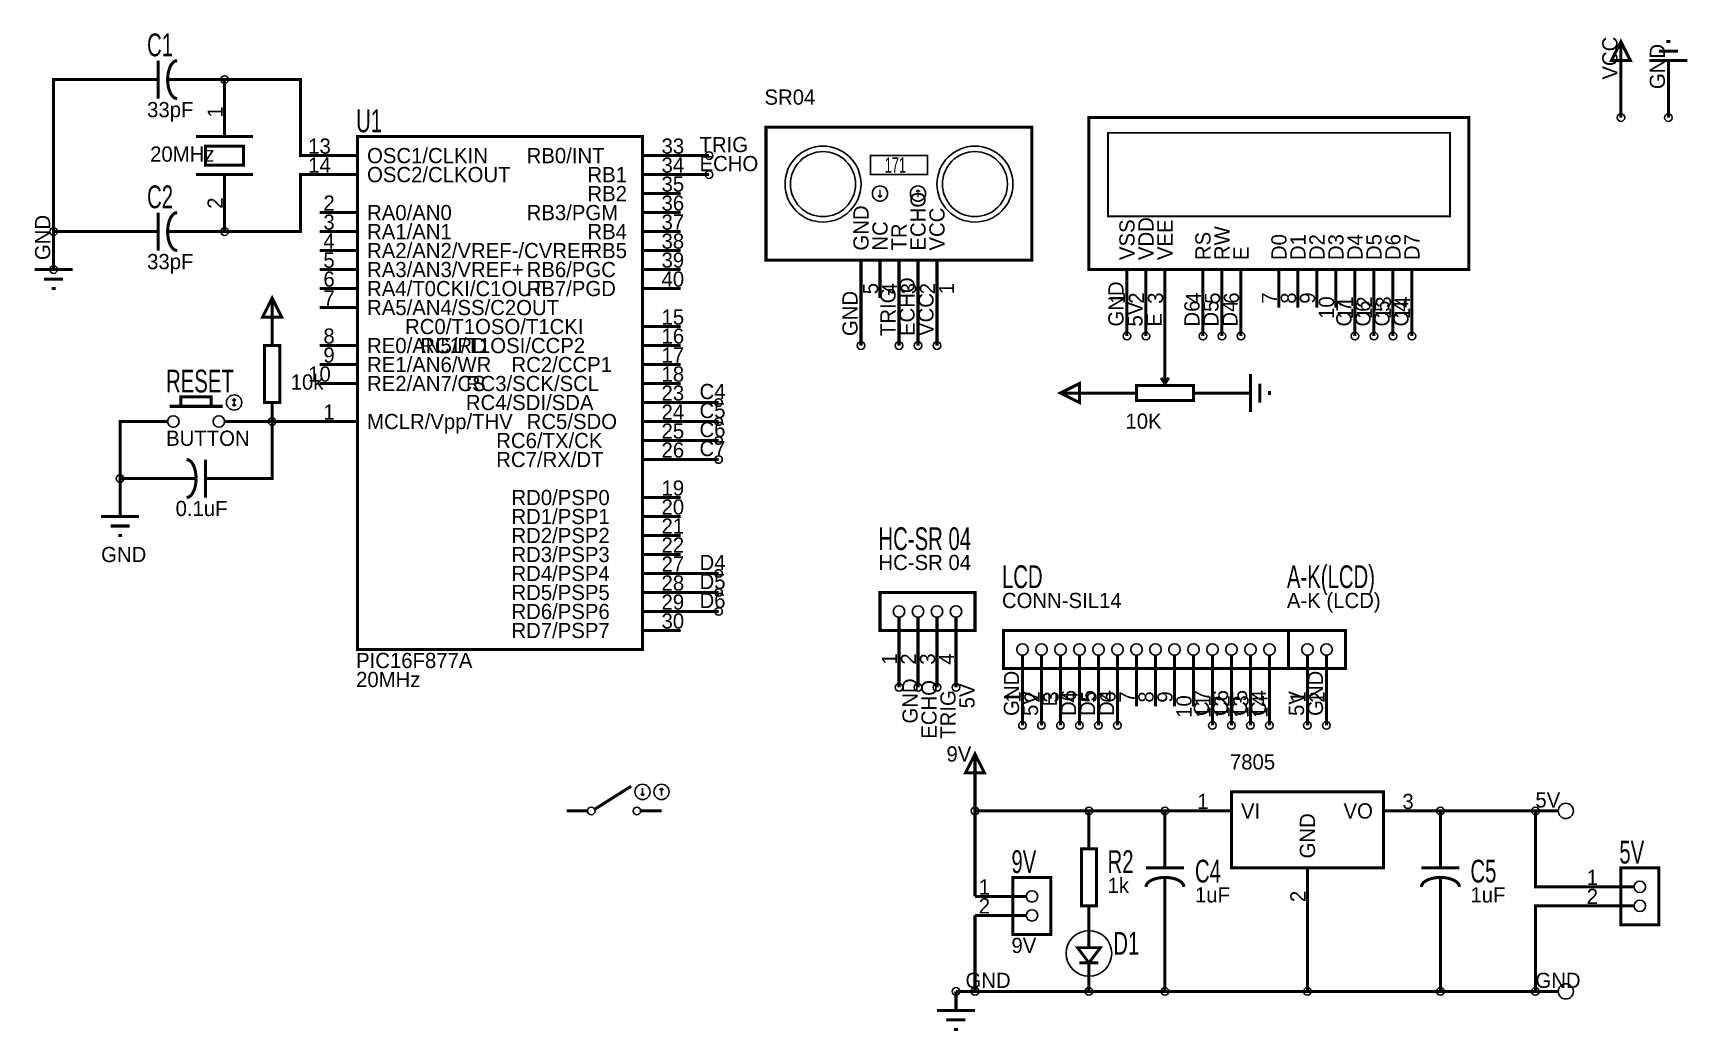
# Model space of a CAD drawing. Header units: inches. Extents: x -4.01 to 4.71, y -1.81 to 3.44.
import ezdxf

# ---------------------------------------------------------------- set-up
doc = ezdxf.new("R2010")
doc.units = ezdxf.units.IN
doc.layers.get('0').update_dxf_attribs({"linetype": 'CONTINUOUS'})
doc.layers.add('1', color=1, linetype='CONTINUOUS')

msp = doc.modelspace()

# ---------------------------------------------------------------- linework, layer by layer
for points, const_width in [([(4.3, 3.3), (4.35, 3.4), (4.4, 3.3), (4.3, 3.3)], 0.016), ([(4.35, 3.2), (4.35, 3.4)], 0.016), ([(4.61, 3.4), (4.59, 3.4)], 0.016), ([(4.65, 3.35), (4.55, 3.35)], 0.016), ([(-3.35, 3.3), (-3.35, 3.1)], 0.016), ([(-3.3, 3.2), (-3.299082, 3.218652), (-3.296406, 3.236719), (-3.29209, 3.253613), (-3.28625, 3.26875), (-3.279004, 3.281543), (-3.270469, 3.291406), (-3.260762, 3.297754), (-3.25, 3.3)], 0.016), ([(4.7, 3.3), (4.5, 3.3)], 0.016), ([(4.6, 3.2), (4.6, 3.3)], 0.016), ([(-3.5, 3.2), (-3.9, 3.2), (-3.9, 2.4)], 0.016), ([(-3.5, 3.2), (-3.4, 3.2)], 0.016), ([(-3.4, 3.2), (-3.35, 3.2)], 0.016), ([(-3.3, 3.2), (-3.299082, 3.181348), (-3.296406, 3.163281), (-3.29209, 3.146387), (-3.28625, 3.13125), (-3.279004, 3.118457), (-3.270469, 3.108594), (-3.260762, 3.102246), (-3.25, 3.1)], 0.016), ([(-3.3, 3.2), (-3.2, 3.2)], 0.016), ([(-3.1, 3.2), (-3.2, 3.2)], 0.016), ([(-3.1, 3.2), (-3, 3.2)], 0.016), ([(-3, 3), (-3, 3.2)], 0.016), ([(-2.5, 2.8), (-2.6, 2.8), (-2.6, 3.2), (-3, 3.2)], 0.016), ([(4.35, 3.2), (4.35, 3)], 0.016), ([(4.6, 3.2), (4.6, 3)], 0.016), ([(-3, 3), (-3, 2.9)], 0.016), ([(1.55, 2.2), (3.55, 2.2), (3.55, 3), (1.55, 3), (1.55, 2.2)], 0.016), ([(-2.85, 2.9), (-3.15, 2.9)], 0.016), ([(-2.3, 0.2), (-0.8, 0.2), (-0.8, 2.9), (-2.3, 2.9), (-2.3, 0.2)], 0.016), ([(-0.15, 2.25), (1.25, 2.25), (1.25, 2.95), (-0.15, 2.95), (-0.15, 2.25)], 0.016), ([(1.65, 2.48), (3.45, 2.48), (3.45, 2.92), (1.65, 2.92), (1.65, 2.48)], 0.01), ([(-3.1, 2.75), (-2.9, 2.75), (-2.9, 2.85), (-3.1, 2.85), (-3.1, 2.75)], 0.016), ([(-2.5, 2.8), (-2.3, 2.8)], 0.016), ([(-0.6, 2.8), (-0.8, 2.8)], 0.016), ([(-0.6, 2.8), (-0.45, 2.8)], 0.016), ([(0.4, 2.7), (0.7, 2.7), (0.7, 2.8), (0.4, 2.8), (0.4, 2.7)], 0.008), ([(-2.85, 2.7), (-3.15, 2.7)], 0.016), ([(-2.5, 2.7), (-2.6, 2.7), (-2.6, 2.4), (-3, 2.4)], 0.016), ([(-3, 2.6), (-3, 2.7)], 0.016), ([(-2.5, 2.7), (-2.3, 2.7)], 0.016), ([(-0.6, 2.7), (-0.8, 2.7)], 0.016), ([(-0.6, 2.7), (-0.45, 2.7)], 0.016), ([(0.45, 2.58), (0.45, 2.62)], 0.008), ([(0.65, 2.62), (0.64, 2.61)], 0.008), ([(0.65, 2.62), (0.66, 2.61)], 0.008), ([(0.65, 2.62), (0.65, 2.58)], 0.008), ([(-3, 2.6), (-3, 2.4)], 0.016), ([(-0.6, 2.6), (-0.8, 2.6)], 0.016), ([(0.45, 2.58), (0.44, 2.59)], 0.008), ([(0.45, 2.58), (0.46, 2.59)], 0.008), ([(-3.35, 2.5), (-3.35, 2.3)], 0.016), ([(-3.3, 2.4), (-3.299082, 2.418652), (-3.296406, 2.436719), (-3.29209, 2.453613), (-3.28625, 2.46875), (-3.279004, 2.481543), (-3.270469, 2.491406), (-3.260762, 2.497754), (-3.25, 2.5)], 0.016), ([(-2.5, 2.5), (-2.3, 2.5)], 0.016), ([(-0.6, 2.5), (-0.8, 2.5)], 0.016), ([(-3.5, 2.4), (-3.9, 2.4)], 0.016), ([(-3.9, 2.4), (-3.9, 2.2)], 0.016), ([(-3.5, 2.4), (-3.4, 2.4)], 0.016), ([(-3.4, 2.4), (-3.35, 2.4)], 0.016), ([(-3.3, 2.4), (-3.299082, 2.381348), (-3.296406, 2.363281), (-3.29209, 2.346387), (-3.28625, 2.33125), (-3.279004, 2.318457), (-3.270469, 2.308594), (-3.260762, 2.302246), (-3.25, 2.3)], 0.016), ([(-3.3, 2.4), (-3.2, 2.4)], 0.016), ([(-3.1, 2.4), (-3.2, 2.4)], 0.016), ([(-3.1, 2.4), (-3, 2.4)], 0.016), ([(-2.5, 2.4), (-2.3, 2.4)], 0.016), ([(-0.6, 2.4), (-0.8, 2.4)], 0.016), ([(-3.9, 2.3), (-3.9, 2.2)], 0.016), ([(-3.9, 2.3), (-3.9, 2.2)], 0.016), ([(-2.5, 2.3), (-2.3, 2.3)], 0.016), ([(-0.6, 2.3), (-0.8, 2.3)], 0.016), ([(-4, 2.2), (-3.8, 2.2)], 0.016), ([(-2.5, 2.2), (-2.3, 2.2)], 0.016), ([(-0.6, 2.2), (-0.8, 2.2)], 0.016), ([(0.35, 2.05), (0.35, 2.25)], 0.016), ([(0.45, 2.05), (0.45, 2.25)], 0.016), ([(0.55, 2.05), (0.55, 2.25)], 0.016), ([(0.65, 2.05), (0.65, 2.25)], 0.016), ([(0.75, 2.05), (0.75, 2.25)], 0.016), ([(1.75, 2), (1.75, 2.2)], 0.016), ([(1.85, 2), (1.85, 2.2)], 0.016), ([(1.95, 2), (1.95, 2.2)], 0.016), ([(2.15, 2), (2.15, 2.2)], 0.016), ([(2.25, 2), (2.25, 2.2)], 0.016), ([(2.35, 2), (2.35, 2.2)], 0.016), ([(2.55, 2), (2.55, 2.2)], 0.016), ([(2.65, 2), (2.65, 2.2)], 0.016), ([(2.75, 2), (2.75, 2.2)], 0.016), ([(2.85, 2), (2.85, 2.2)], 0.016), ([(2.95, 2), (2.95, 2.2)], 0.016), ([(3.05, 2), (3.05, 2.2)], 0.016), ([(3.15, 2), (3.15, 2.2)], 0.016), ([(3.25, 2), (3.25, 2.2)], 0.016), ([(-3.95, 2.15), (-3.85, 2.15)], 0.016), ([(-3.91, 2.1), (-3.89, 2.1)], 0.016), ([(-2.5, 2.1), (-2.3, 2.1)], 0.016), ([(-0.6, 2.1), (-0.8, 2.1)], 0.016), ([(-2.8, 1.95), (-2.75, 2.05), (-2.7, 1.95), (-2.8, 1.95)], 0.016), ([(-2.75, 1.85), (-2.75, 2.05)], 0.016), ([(-2.5, 2), (-2.3, 2)], 0.016), ([(0.35, 1.8), (0.35, 2.05)], 0.016), ([(0.55, 1.8), (0.55, 2.05)], 0.016), ([(0.65, 1.8), (0.65, 2.05)], 0.016), ([(0.75, 1.8), (0.75, 2.05)], 0.016), ([(1.75, 2), (1.75, 1.85)], 0.016), ([(1.85, 2), (1.85, 1.85)], 0.016), ([(1.95, 1.75), (1.95, 2)], 0.016), ([(2.15, 2), (2.15, 1.85)], 0.016), ([(2.25, 2), (2.25, 1.85)], 0.016), ([(2.35, 2), (2.35, 1.85)], 0.016), ([(2.95, 2), (2.95, 1.85)], 0.016), ([(3.05, 2), (3.05, 1.85)], 0.016), ([(3.15, 2), (3.15, 1.85)], 0.016), ([(3.25, 2), (3.25, 1.85)], 0.016), ([(-2.75, 1.85), (-2.75, 1.9)], 0.016), ([(-2.75, 1.9), (-2.75, 1.8)], 0.016), ([(-0.6, 1.9), (-0.8, 1.9)], 0.016), ([(-2.79, 1.5), (-2.71, 1.5), (-2.71, 1.8), (-2.79, 1.8), (-2.79, 1.5)], 0.016), ([(-2.5, 1.8), (-2.3, 1.8)], 0.016), ([(-0.6, 1.8), (-0.8, 1.8)], 0.016), ([(1.95, 1.75), (1.95, 1.65)], 0.016), ([(-2.5, 1.7), (-2.3, 1.7)], 0.016), ([(-0.6, 1.7), (-0.8, 1.7)], 0.016), ([(1.95, 1.6), (1.95, 1.65)], 0.016), ([(2.4, 1.45), (2.4, 1.65)], 0.016), ([(-2.5, 1.6), (-2.3, 1.6)], 0.016), ([(-0.6, 1.6), (-0.8, 1.6)], 0.016), ([(1.5, 1.5), (1.4, 1.55), (1.5, 1.6), (1.5, 1.5)], 0.016), ([(1.8, 1.51), (2.1, 1.51), (2.1, 1.59), (1.8, 1.59), (1.8, 1.51)], 0.016), ([(1.95, 1.6), (1.93, 1.63)], 0.016), ([(1.95, 1.6), (1.97, 1.63)], 0.016), ([(2.45, 1.5), (2.45, 1.6)], 0.016), ([(-3.29, 1.48), (-3.01, 1.48)], 0.016), ([(-3.23, 1.48), (-3.07, 1.48), (-3.07, 1.53), (-3.23, 1.53), (-3.23, 1.48)], 0.016), ([(-2.96, 1.51), (-2.95, 1.52), (-2.94, 1.51)], 0.008), ([(-2.95, 1.48), (-2.96, 1.49)], 0.008), ([(-2.95, 1.48), (-2.95, 1.52)], 0.008), ([(-2.95, 1.48), (-2.94, 1.49)], 0.008), ([(-2.75, 1.4), (-2.75, 1.5)], 0.016), ([(-0.6, 1.5), (-0.8, 1.5)], 0.016), ([(-0.6, 1.5), (-0.4, 1.5)], 0.016), ([(1.6, 1.55), (1.4, 1.55)], 0.016), ([(1.6, 1.55), (1.65, 1.55)], 0.016), ([(1.65, 1.55), (1.75, 1.55)], 0.016), ([(1.8, 1.55), (1.75, 1.55)], 0.016), ([(2.15, 1.55), (2.1, 1.55)], 0.016), ([(2.25, 1.55), (2.15, 1.55)], 0.016), ([(2.3, 1.55), (2.25, 1.55)], 0.016), ([(2.3, 1.55), (2.4, 1.55)], 0.016), ([(2.5, 1.54), (2.5, 1.56)], 0.016), ([(-3.55, 1.1), (-3.55, 1.4), (-3.4, 1.4)], 0.016), ([(-3.4, 1.4), (-3.3, 1.4)], 0.016), ([(-2.9, 1.4), (-3, 1.4)], 0.016), ([(-2.95, 1.1), (-2.75, 1.1), (-2.75, 1.4)], 0.016), ([(-2.75, 1.4), (-2.9, 1.4)], 0.016), ([(-2.75, 1.4), (-2.75, 1.4)], 0.016), ([(-2.5, 1.4), (-2.75, 1.4)], 0.016), ([(-2.5, 1.4), (-2.3, 1.4)], 0.016), ([(-0.6, 1.4), (-0.8, 1.4)], 0.016), ([(-0.6, 1.4), (-0.4, 1.4)], 0.016), ([(-0.6, 1.3), (-0.8, 1.3)], 0.016), ([(-0.6, 1.3), (-0.4, 1.3)], 0.016), ([(-3.15, 1.1), (-3.150918, 1.118652), (-3.153594, 1.136719), (-3.15791, 1.153613), (-3.16375, 1.16875), (-3.170996, 1.181543), (-3.179531, 1.191406), (-3.189238, 1.197754), (-3.2, 1.2)], 0.016), ([(-3.1, 1), (-3.1, 1.2)], 0.016), ([(-0.6, 1.2), (-0.8, 1.2)], 0.016), ([(-0.6, 1.2), (-0.4, 1.2)], 0.016), ([(-3.35, 1.1), (-3.55, 1.1)], 0.016), ([(-3.55, 1), (-3.55, 1.1)], 0.016), ([(-3.35, 1.1), (-3.25, 1.1)], 0.016), ([(-3.15, 1.1), (-3.25, 1.1)], 0.016), ([(-3.15, 1.1), (-3.150918, 1.081348), (-3.153594, 1.063281), (-3.15791, 1.046387), (-3.16375, 1.03125), (-3.170996, 1.018457), (-3.179531, 1.008594), (-3.189238, 1.002246), (-3.2, 1)], 0.016), ([(-3.05, 1.1), (-3.1, 1.1)], 0.016), ([(-2.95, 1.1), (-3.05, 1.1)], 0.016), ([(-3.55, 1), (-3.55, 0.9)], 0.016), ([(-0.6, 1), (-0.8, 1)], 0.016), ([(-3.65, 0.9), (-3.45, 0.9)], 0.016), ([(-0.6, 0.9), (-0.8, 0.9)], 0.016), ([(-3.6, 0.85), (-3.5, 0.85)], 0.016), ([(-3.56, 0.8), (-3.54, 0.8)], 0.016), ([(-0.6, 0.8), (-0.8, 0.8)], 0.016), ([(-0.6, 0.7), (-0.8, 0.7)], 0.016), ([(-0.6, 0.6), (-0.8, 0.6)], 0.016), ([(-0.6, 0.6), (-0.4, 0.6)], 0.016), ([(-0.6, 0.5), (-0.8, 0.5)], 0.016), ([(-0.6, 0.5), (-0.4, 0.5)], 0.016), ([(0.45, 0.3), (0.95, 0.3), (0.95, 0.5), (0.45, 0.5), (0.45, 0.3)], 0.016), ([(-0.6, 0.4), (-0.8, 0.4)], 0.016), ([(-0.6, 0.4), (-0.4, 0.4)], 0.016), ([(0.55, 0.37), (0.55, 0.3)], 0.016), ([(0.65, 0.37), (0.65, 0.3)], 0.016), ([(0.75, 0.37), (0.75, 0.3)], 0.016), ([(0.85, 0.37), (0.85, 0.3)], 0.016), ([(-0.6, 0.3), (-0.8, 0.3)], 0.016), ([(0.55, 0.1), (0.55, 0.3)], 0.016), ([(0.65, 0.1), (0.65, 0.3)], 0.016), ([(0.75, 0.1), (0.75, 0.3)], 0.016), ([(0.85, 0.1), (0.85, 0.3)], 0.016), ([(1.1, 0.1), (2.6, 0.1), (2.6, 0.3), (1.1, 0.3), (1.1, 0.1)], 0.016), ([(2.6, 0.1), (2.9, 0.1), (2.9, 0.3), (2.6, 0.3), (2.6, 0.1)], 0.016), ([(1.2, 0.17), (1.2, 0.1)], 0.016), ([(1.3, 0.17), (1.3, 0.1)], 0.016), ([(1.4, 0.17), (1.4, 0.1)], 0.016), ([(1.5, 0.17), (1.5, 0.1)], 0.016), ([(1.6, 0.17), (1.6, 0.1)], 0.016), ([(1.7, 0.17), (1.7, 0.1)], 0.016), ([(1.8, 0.17), (1.8, 0.1)], 0.016), ([(1.9, 0.17), (1.9, 0.1)], 0.016), ([(2, 0.17), (2, 0.1)], 0.016), ([(2.1, 0.17), (2.1, 0.1)], 0.016), ([(2.2, 0.17), (2.2, 0.1)], 0.016), ([(2.3, 0.17), (2.3, 0.1)], 0.016), ([(2.4, 0.17), (2.4, 0.1)], 0.016), ([(2.5, 0.17), (2.5, 0.1)], 0.016), ([(2.7, 0.17), (2.7, 0.1)], 0.016), ([(2.8, 0.17), (2.8, 0.1)], 0.016), ([(0.55, 0.1), (0.55, 0)], 0.016), ([(0.65, 0.1), (0.65, 0)], 0.016), ([(0.75, 0.1), (0.75, 0)], 0.016), ([(0.85, 0.1), (0.85, 0)], 0.016), ([(1.2, -0.1), (1.2, 0.1)], 0.016), ([(1.3, -0.1), (1.3, 0.1)], 0.016), ([(1.4, -0.1), (1.4, 0.1)], 0.016), ([(1.5, -0.1), (1.5, 0.1)], 0.016), ([(1.6, -0.1), (1.6, 0.1)], 0.016), ([(1.7, -0.1), (1.7, 0.1)], 0.016), ([(1.8, -0.1), (1.8, 0.1)], 0.016), ([(1.9, -0.1), (1.9, 0.1)], 0.016), ([(2, -0.1), (2, 0.1)], 0.016), ([(2.1, -0.1), (2.1, 0.1)], 0.016), ([(2.2, -0.1), (2.2, 0.1)], 0.016), ([(2.3, -0.1), (2.3, 0.1)], 0.016), ([(2.4, -0.1), (2.4, 0.1)], 0.016), ([(2.5, -0.1), (2.5, 0.1)], 0.016), ([(2.7, -0.1), (2.7, 0.1)], 0.016), ([(2.8, -0.1), (2.8, 0.1)], 0.016), ([(1.2, -0.1), (1.2, -0.2)], 0.016), ([(1.3, -0.1), (1.3, -0.2)], 0.016), ([(1.4, -0.1), (1.4, -0.2)], 0.016), ([(1.5, -0.1), (1.5, -0.2)], 0.016), ([(1.6, -0.1), (1.6, -0.2)], 0.016), ([(1.7, -0.1), (1.7, -0.2)], 0.016), ([(2.2, -0.1), (2.2, -0.2)], 0.016), ([(2.3, -0.1), (2.3, -0.2)], 0.016), ([(2.4, -0.1), (2.4, -0.2)], 0.016), ([(2.5, -0.1), (2.5, -0.2)], 0.016), ([(2.7, -0.1), (2.7, -0.2)], 0.016), ([(2.8, -0.1), (2.8, -0.2)], 0.016), ([(0.9, -0.45), (0.95, -0.35), (1, -0.45), (0.9, -0.45)], 0.016), ([(0.95, -0.55), (0.95, -0.35)], 0.016), ([(-1.05, -0.64), (-0.86, -0.52)], 0.016), ([(-0.8, -0.57), (-0.81, -0.56)], 0.008), ([(-0.8, -0.57), (-0.8, -0.53)], 0.008), ([(-0.8, -0.57), (-0.79, -0.56)], 0.008), ([(-0.7, -0.53), (-0.71, -0.54)], 0.008), ([(-0.7, -0.53), (-0.69, -0.54)], 0.008), ([(-0.7, -0.53), (-0.7, -0.57)], 0.008), ([(0.95, -0.55), (0.95, -0.65)], 0.016), ([(2.3, -0.95), (3.1, -0.95), (3.1, -0.55), (2.3, -0.55), (2.3, -0.95)], 0.016), ([(-1.2, -0.65), (-1.1, -0.65)], 0.016), ([(-1.1, -0.65), (-1.09, -0.65)], 0.016), ([(-0.81, -0.65), (-0.8, -0.65)], 0.016), ([(-0.7, -0.65), (-0.8, -0.65)], 0.016), ([(0.95, -1.1), (0.95, -0.65), (1.55, -0.65)], 0.016), ([(1.55, -0.75), (1.55, -0.65)], 0.016), ([(1.95, -0.65), (1.55, -0.65)], 0.016), ([(2.1, -0.65), (1.95, -0.65)], 0.016), ([(1.95, -0.8), (1.95, -0.65)], 0.016), ([(2.1, -0.65), (2.3, -0.65)], 0.016), ([(3.3, -0.65), (3.1, -0.65)], 0.016), ([(3.3, -0.65), (3.4, -0.65)], 0.016), ([(3.4, -0.8), (3.4, -0.65)], 0.016), ([(3.4, -0.65), (3.9, -0.65)], 0.016), ([(3.9, -0.65), (3.9, -0.65)], 0.016), ([(4.15, -1.05), (3.9, -1.05), (3.9, -0.65)], 0.016), ([(4.02, -0.65), (3.9, -0.65)], 0.016), ([(1.55, -0.75), (1.55, -0.85)], 0.016), ([(1.51, -1.15), (1.59, -1.15), (1.59, -0.85), (1.51, -0.85), (1.51, -1.15)], 0.016), ([(1.95, -0.8), (1.95, -0.9)], 0.016), ([(3.4, -0.8), (3.4, -0.9)], 0.016), ([(2.05, -0.95), (1.85, -0.95)], 0.016), ([(1.95, -0.9), (1.95, -0.95)], 0.016), ([(2.7, -1.15), (2.7, -0.95)], 0.016), ([(3.5, -0.95), (3.3, -0.95)], 0.016), ([(3.4, -0.9), (3.4, -0.95)], 0.016), ([(4.35, -1.25), (4.55, -1.25), (4.55, -0.95), (4.35, -0.95), (4.35, -1.25)], 0.016), ([(1.15, -1.3), (1.35, -1.3), (1.35, -1), (1.15, -1), (1.15, -1.3)], 0.016), ([(1.95, -1), (1.931348, -1.000918), (1.913281, -1.003594), (1.896387, -1.00791), (1.88125, -1.01375), (1.868457, -1.020996), (1.858594, -1.029531), (1.852246, -1.039238), (1.85, -1.05)], 0.016), ([(1.95, -1), (1.968652, -1.000918), (1.986719, -1.003594), (2.003613, -1.00791), (2.01875, -1.01375), (2.031543, -1.020996), (2.041406, -1.029531), (2.047754, -1.039238), (2.05, -1.05)], 0.016), ([(1.95, -1), (1.95, -1.1)], 0.016), ([(3.4, -1), (3.381348, -1.000918), (3.363281, -1.003594), (3.346387, -1.00791), (3.33125, -1.01375), (3.318457, -1.020996), (3.308594, -1.029531), (3.302246, -1.039238), (3.3, -1.05)], 0.016), ([(3.4, -1), (3.418652, -1.000918), (3.436719, -1.003594), (3.453613, -1.00791), (3.46875, -1.01375), (3.481543, -1.020996), (3.491406, -1.029531), (3.497754, -1.039238), (3.5, -1.05)], 0.016), ([(3.4, -1), (3.4, -1.1)], 0.016), ([(4.15, -1.05), (4.35, -1.05)], 0.016), ([(4.42, -1.05), (4.35, -1.05)], 0.016), ([(0.95, -1.1), (1.15, -1.1)], 0.016), ([(1.22, -1.1), (1.15, -1.1)], 0.016), ([(1.95, -1.2), (1.95, -1.1)], 0.016), ([(3.4, -1.2), (3.4, -1.1)], 0.016), ([(0.95, -1.2), (0.95, -1.6), (1.55, -1.6)], 0.016), ([(0.95, -1.2), (1.15, -1.2)], 0.016), ([(1.22, -1.2), (1.15, -1.2)], 0.016), ([(1.55, -1.25), (1.55, -1.15)], 0.016), ([(1.55, -1.25), (1.55, -1.2)], 0.016), ([(1.55, -1.2), (1.55, -1.3)], 0.016), ([(2.7, -1.15), (2.7, -1.6), (1.95, -1.6)], 0.016), ([(1.95, -1.2), (1.95, -1.6)], 0.016), ([(3.4, -1.2), (3.4, -1.6)], 0.016), ([(4.15, -1.15), (3.9, -1.15), (3.9, -1.6)], 0.016), ([(4.15, -1.15), (4.35, -1.15)], 0.016), ([(4.42, -1.15), (4.35, -1.15)], 0.016), ([(1.55, -1.3), (1.55, -1.37)], 0.016), ([(1.55, -1.45), (1.49, -1.37), (1.61, -1.37), (1.55, -1.45)], 0.015), ([(1.6, -1.45), (1.5, -1.45)], 0.015), ([(1.55, -1.45), (1.55, -1.5)], 0.016), ([(1.55, -1.6), (1.55, -1.5)], 0.016), ([(0.95, -1.6), (0.85, -1.6)], 0.016), ([(0.85, -1.6), (0.85, -1.6)], 0.016), ([(0.85, -1.6), (0.85, -1.7)], 0.016), ([(1.95, -1.6), (1.55, -1.6), (1.55, -1.6)], 0.016), ([(2.7, -1.6), (3.4, -1.6)], 0.016), ([(3.4, -1.6), (3.9, -1.6)], 0.016), ([(3.9, -1.6), (3.9, -1.6)], 0.016), ([(4.02, -1.6), (3.9, -1.6)], 0.016), ([(0.75, -1.7), (0.95, -1.7)], 0.016), ([(0.8, -1.75), (0.9, -1.75)], 0.016), ([(0.84, -1.8), (0.86, -1.8)], 0.016)]:
    msp.add_lwpolyline(points, dxfattribs=dict(const_width=const_width))
for centre, radius in [((-3, 3.2), 0.02), ((4.35, 3), 0.02), ((4.6, 3), 0.02), ((-0.45, 2.8), 0.02), ((0.15, 2.65), 0.2), ((0.15, 2.65), 0.171172), ((0.95, 2.65), 0.2), ((0.95, 2.65), 0.171172), ((-0.45, 2.7), 0.02), ((0.45, 2.6), 0.04), ((0.65, 2.6), 0.04), ((-3.9, 2.4), 0.02), ((-3, 2.4), 0.02), ((-3.9, 2.2), 0.02), ((1.75, 1.85), 0.02), ((1.85, 1.85), 0.02), ((2.15, 1.85), 0.02), ((2.25, 1.85), 0.02), ((2.35, 1.85), 0.02), ((2.95, 1.85), 0.02), ((3.05, 1.85), 0.02), ((3.15, 1.85), 0.02), ((3.25, 1.85), 0.02), ((0.35, 1.8), 0.02), ((0.55, 1.8), 0.02), ((0.65, 1.8), 0.02), ((0.75, 1.8), 0.02), ((-2.95, 1.5), 0.04), ((-0.4, 1.5), 0.02), ((-3.27, 1.4), 0.03), ((-3.03, 1.4), 0.03), ((-2.75, 1.4), 0.02), ((-0.4, 1.4), 0.02), ((-0.4, 1.3), 0.02), ((-0.4, 1.2), 0.02), ((-3.55, 1.1), 0.02), ((-0.4, 0.6), 0.02), ((-0.4, 0.5), 0.02), ((-0.4, 0.4), 0.02), ((0.55, 0.4), 0.03), ((0.65, 0.4), 0.03), ((0.75, 0.4), 0.03), ((0.85, 0.4), 0.03), ((1.2, 0.2), 0.03), ((1.3, 0.2), 0.03), ((1.4, 0.2), 0.03), ((1.5, 0.2), 0.03), ((1.6, 0.2), 0.03), ((1.7, 0.2), 0.03), ((1.8, 0.2), 0.03), ((1.9, 0.2), 0.03), ((2, 0.2), 0.03), ((2.1, 0.2), 0.03), ((2.2, 0.2), 0.03), ((2.3, 0.2), 0.03), ((2.4, 0.2), 0.03), ((2.5, 0.2), 0.03), ((2.7, 0.2), 0.03), ((2.8, 0.2), 0.03), ((0.55, 0), 0.02), ((0.65, 0), 0.02), ((0.75, 0), 0.02), ((0.85, 0), 0.02), ((1.2, -0.2), 0.02), ((1.3, -0.2), 0.02), ((1.4, -0.2), 0.02), ((1.5, -0.2), 0.02), ((1.6, -0.2), 0.02), ((1.7, -0.2), 0.02), ((2.2, -0.2), 0.02), ((2.3, -0.2), 0.02), ((2.4, -0.2), 0.02), ((2.5, -0.2), 0.02), ((2.7, -0.2), 0.02), ((2.8, -0.2), 0.02), ((-0.8, -0.55), 0.04), ((-0.7, -0.55), 0.04), ((4.06, -0.65), 0.04), ((-1.07, -0.65), 0.02), ((-0.83, -0.65), 0.02), ((0.95, -0.65), 0.02), ((1.55, -0.65), 0.02), ((1.95, -0.65), 0.02), ((3.4, -0.65), 0.02), ((3.9, -0.65), 0.02), ((4.45, -1.05), 0.03), ((1.25, -1.1), 0.03), ((4.45, -1.15), 0.03), ((1.25, -1.2), 0.03), ((1.55, -1.4), 0.12), ((4.06, -1.6), 0.04), ((0.85, -1.6), 0.02), ((0.95, -1.6), 0.02), ((1.55, -1.6), 0.02), ((1.95, -1.6), 0.02), ((2.7, -1.6), 0.02), ((3.4, -1.6), 0.02), ((3.9, -1.6), 0.02)]:
    msp.add_circle(centre, radius)

# ---------------------------------------------------------------- texts
at = {"width": 0.666667}
for s, p in [('C1', (-3.408, 3.323)), ('U1', (-2.308, 2.923)), ('C2', (-3.408, 2.523)), ('RESET', (-3.308, 1.553)), ('HC-SR 04', (0.442, 0.723)), ('LCD', (1.092, 0.523)), ('A-K(LCD)', (2.592, 0.523)), ('9V', (1.142, -0.977)), ('R2', (1.648, -0.977)), ('5V', (4.342, -0.927)), ('C4', (2.108, -1.027)), ('C5', (3.558, -1.027)), ('D1', (1.678, -1.407))]:
    msp.add_text(s, height=0.12, dxfattribs=at).set_placement(p)
for s, p in [('VCC', (4.332, 3.2)), ('GND', (4.582, 3.15)), ('1', (-3.01, 3)), ('2', (-3.01, 2.52)), ('GND', (0.39, 2.3)), ('ECHO', (0.69, 2.3)), ('GND', (-3.918, 2.25)), ('NC', (0.49, 2.3)), ('VCC', (0.79, 2.3)), ('VSS', (1.79, 2.25)), ('VDD', (1.89, 2.25)), ('VEE', (1.99, 2.25)), ('TR', (0.59, 2.3)), ('RS', (2.19, 2.25)), ('RW', (2.29, 2.25)), ('D0', (2.59, 2.25)), ('D1', (2.69, 2.25)), ('D2', (2.79, 2.25)), ('D3', (2.89, 2.25)), ('D4', (2.99, 2.25)), ('D5', (3.09, 2.25)), ('D6', (3.19, 2.25)), ('D7', (3.29, 2.25)), ('E', (2.39, 2.25)), ('5', (0.44, 2.07)), ('TRIG', (0.532, 1.85)), ('4', (0.54, 2.07)), ('ECHO', (0.632, 1.85)), ('3', (0.64, 2.07)), ('2', (0.74, 2.07)), ('1', (0.84, 2.07)), ('GND', (1.732, 1.9)), ('GND', (0.332, 1.85)), ('VCC', (0.732, 1.85)), ('1', (1.74, 2.02)), ('5V', (1.832, 1.9)), ('2', (1.84, 2.02)), ('3', (1.94, 2.02)), ('D6', (2.132, 1.9)), ('4', (2.14, 2.02)), ('D5', (2.232, 1.9)), ('5', (2.24, 2.02)), ('D4', (2.332, 1.9)), ('6', (2.34, 2.02)), ('7', (2.54, 2.02)), ('8', (2.64, 2.02)), ('9', (2.74, 2.02)), ('10', (2.84, 1.94)), ('C7', (2.932, 1.9)), ('11', (2.94, 1.94)), ('C6', (3.032, 1.9)), ('12', (3.04, 1.94)), ('C5', (3.132, 1.9)), ('13', (3.14, 1.94)), ('C4', (3.232, 1.9)), ('14', (3.24, 1.94)), ('E', (1.932, 1.9)), ('3', (0.74, 0.12)), ('4', (0.84, 0.12)), ('1', (0.54, 0.12)), ('2', (0.64, 0.12)), ('GND', (0.648, -0.19)), ('ECHO', (0.748, -0.27)), ('5V', (0.948, -0.11)), ('GND', (1.182, -0.15)), ('GND', (2.782, -0.15)), ('TRIG', (0.848, -0.27)), ('1', (1.19, -0.08)), ('5V', (1.282, -0.15)), ('2', (1.29, -0.08)), ('E', (1.382, -0.1)), ('3', (1.39, -0.08)), ('D6', (1.482, -0.15)), ('4', (1.49, -0.08)), ('D5', (1.582, -0.15)), ('5', (1.59, -0.08)), ('D4', (1.682, -0.15)), ('6', (1.69, -0.08)), ('7', (1.79, -0.08)), ('8', (1.89, -0.08)), ('9', (1.99, -0.08)), ('10', (2.09, -0.16)), ('C7', (2.182, -0.15)), ('11', (2.19, -0.16)), ('C6', (2.282, -0.15)), ('12', (2.29, -0.16)), ('C5', (2.382, -0.15)), ('13', (2.39, -0.16)), ('C4', (2.482, -0.15)), ('14', (2.49, -0.16)), ('5V', (2.682, -0.15)), ('1', (2.69, -0.08)), ('2', (2.79, -0.08)), ('GND', (2.74, -0.9)), ('2', (2.69, -1.13))]:
    msp.add_text(s, height=0.08, rotation=90).set_placement(p)
for s, p in [('SR04', (-0.158, 3.068)), ('33pF', (-3.408, 3.002)), ('13', (-2.56, 2.81)), ('33', (-0.7, 2.81)), ('TRIG', (-0.5, 2.818)), ('20MHz', (-3.392, 2.768)), ('14', (-2.56, 2.71)), ('OSC1/CLKIN', (-2.25, 2.76)), ('RB0/INT', (-1.41, 2.76)), ('34', (-0.7, 2.71)), ('ECHO', (-0.5, 2.718)), ('OSC2/CLKOUT', (-2.25, 2.66)), ('RB1', (-1.09, 2.66)), ('RB2', (-1.09, 2.56)), ('35', (-0.7, 2.61)), ('2', (-2.48, 2.51)), ('RA0/AN0', (-2.25, 2.46)), ('RB3/PGM', (-1.41, 2.46)), ('36', (-0.7, 2.51)), ('3', (-2.48, 2.41)), ('RA1/AN1', (-2.25, 2.36)), ('37', (-0.7, 2.41)), ('4', (-2.48, 2.31)), ('RB4', (-1.09, 2.36)), ('38', (-0.7, 2.31)), ('33pF', (-3.408, 2.202)), ('5', (-2.48, 2.21)), ('RA2/AN2/VREF-/CVREF', (-2.25, 2.26)), ('RB5', (-1.09, 2.26)), ('39', (-0.7, 2.21)), ('6', (-2.48, 2.11)), ('RA3/AN3/VREF+', (-2.25, 2.16)), ('RB6/PGC', (-1.41, 2.16)), ('40', (-0.7, 2.11)), ('RA4/T0CKI/C1OUT', (-2.25, 2.06)), ('RB7/PGD', (-1.41, 2.06)), ('7', (-2.48, 2.01)), ('RA5/AN4/SS/C2OUT', (-2.25, 1.96)), ('RC0/T1OSO/T1CKI', (-2.05, 1.86)), ('15', (-0.7, 1.91)), ('8', (-2.48, 1.81)), ('RE0/AN5/RD', (-2.25, 1.76)), ('RC1/T1OSI/CCP2', (-1.97, 1.76)), ('16', (-0.7, 1.81)), ('9', (-2.48, 1.71)), ('RE1/AN6/WR', (-2.25, 1.66)), ('RC2/CCP1', (-1.49, 1.66)), ('17', (-0.7, 1.71)), ('10', (-2.56, 1.61)), ('18', (-0.7, 1.61)), ('10k', (-2.652, 1.568)), ('RE2/AN7/CS', (-2.25, 1.56)), ('RC3/SCK/SCL', (-1.73, 1.56)), ('23', (-0.7, 1.51)), ('C4', (-0.5, 1.518)), ('1', (-2.48, 1.41)), ('RC4/SDI/SDA', (-1.73, 1.46)), ('24', (-0.7, 1.41)), ('C5', (-0.5, 1.418)), ('MCLR/Vpp/THV', (-2.25, 1.36)), ('RC5/SDO', (-1.41, 1.36)), ('C6', (-0.5, 1.318)), ('10K', (1.742, 1.362)), ('BUTTON', (-3.308, 1.272)), ('RC6/TX/CK', (-1.57, 1.26)), ('25', (-0.7, 1.31)), ('RC7/RX/DT', (-1.57, 1.16)), ('26', (-0.7, 1.21)), ('C7', (-0.5, 1.218)), ('19', (-0.7, 1.01)), ('0.1uF', (-3.258, 0.902)), ('RD0/PSP0', (-1.49, 0.96)), ('20', (-0.7, 0.91)), ('RD1/PSP1', (-1.49, 0.86)), ('21', (-0.7, 0.81)), ('RD2/PSP2', (-1.49, 0.76)), ('22', (-0.7, 0.71)), ('GND', (-3.65, 0.66)), ('RD3/PSP3', (-1.49, 0.66)), ('D4', (-0.5, 0.618)), ('HC-SR 04', (0.442, 0.618)), ('RD4/PSP4', (-1.49, 0.56)), ('27', (-0.7, 0.61)), ('RD5/PSP5', (-1.49, 0.46)), ('28', (-0.7, 0.51)), ('D5', (-0.5, 0.518)), ('RD6/PSP6', (-1.49, 0.36)), ('29', (-0.7, 0.41)), ('D6', (-0.5, 0.418)), ('CONN-SIL14', (1.092, 0.418)), ('A-K (LCD)', (2.592, 0.418)), ('30', (-0.7, 0.31)), ('RD7/PSP7', (-1.49, 0.26)), ('PIC16F877A', (-2.308, 0.102)), ('20MHz', (-2.308, 0.002)), ('9V', (0.8, -0.39)), ('7805', (2.292, -0.432)), ('1', (2.12, -0.64)), ('VI', (2.35, -0.69)), ('VO', (2.89, -0.69)), ('3', (3.2, -0.64)), ('5V', (3.9, -0.632)), ('1', (0.97, -1.09)), ('1k', (1.648, -1.082)), ('1', (4.17, -1.04)), ('2', (0.97, -1.19)), ('1uF', (2.108, -1.132)), ('1uF', (3.558, -1.132)), ('2', (4.17, -1.14)), ('9V', (1.142, -1.398)), ('GND', (0.9, -1.582)), ('GND', (3.9, -1.582))]:
    msp.add_text(s, height=0.08).set_placement(p)
at = {"layer": '1', "width": 0.625}
msp.add_text('171', height=0.08, dxfattribs=at).set_placement((0.475, 2.71))

doc.saveas('drawing.dxf')
